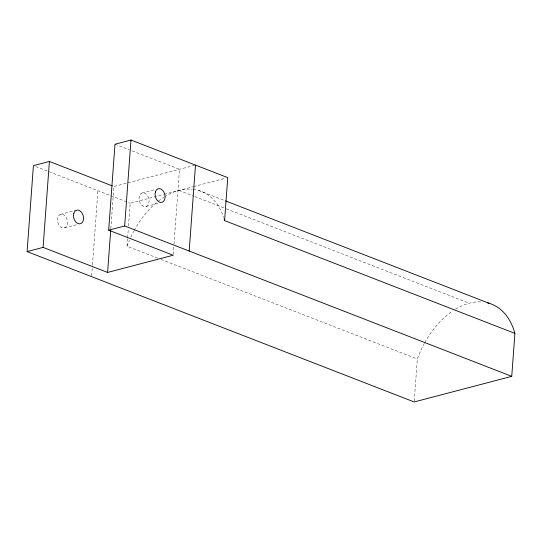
<?xml version="1.0" encoding="UTF-8"?>
<svg xmlns="http://www.w3.org/2000/svg" width="542" height="542" viewBox="0 0 542 542"><rect width="100%" height="100%" fill="white"/><g stroke="black" fill="none" stroke-linecap="round" stroke-linejoin="round"><path stroke-width="0.41" stroke-dasharray="2.71 2.03" d="M91.673 275.803L92.418 265.695M92.479 264.855L97.926 190.716M110.825 228.643L113.922 186.516L194.693 165.31M157.79 258.161L127.024 246.21L127.58 238.629M127.641 237.789L128.264 229.361M128.508 225.994L130.182 203.243L163.515 194.497M173.25 254.394L173.928 245.126M173.989 244.286L179.497 169.3L129.931 150.046M414.237 401.121L417.333 358.994A75.724 49.22 -68.8 0 1 424.4 343.364M60.433 214.408L75.629 210.425M142.011 192.999L154.809 189.639M164.328 194.28L192.789 186.807M193.602 186.597L225.309 178.271M64.586 227.891L77.384 224.53M146.164 206.475L158.156 203.325M114.985 144.24L129.145 149.741M198.65 190.452L224.679 200.567M178.962 190.438L193.955 196.258M194.741 196.57L225.506 208.521M226.299 208.826L469.27 303.222M35.772 166.57L130.182 203.243M160.947 259.388L417.333 358.994M193.162 189.327A75.724 49.22 -68.8 0 1 223.616 217.356M127.024 246.21A75.724 49.22 -68.8 0 1 129.43 240.167M130.757 237.193A75.724 49.22 -68.8 0 1 133.691 231.332M134.098 230.58A75.724 49.22 -68.8 0 1 157.275 201.97M158.501 200.987A75.724 49.22 -68.8 0 1 163.867 197.207M164.544 196.78A75.724 49.22 -68.8 0 1 192.356 189.239M424.813 342.619A75.724 49.22 -68.8 0 1 452.814 310.871M455.531 309.143A75.724 49.22 -68.8 0 1 481.852 301.955M139.382 196.136A7.06 4.851 75.3 0 0 144.91 206.671A7.06 4.851 75.3 0 0 147.966 196.4A7.06 4.851 75.3 0 0 139.382 196.136M57.811 217.552A7.06 4.851 75.3 0 0 63.333 228.087A7.06 4.851 75.3 0 0 66.395 217.816A7.06 4.851 75.3 0 0 57.811 217.552"/><path stroke-width="0.81" d="M487.421 302.815A75.724 49.22 -68.8 0 1 514.9 333.384L511.743 376.351L414.176 401.961L27.1 251.59L33.408 165.649L49.403 161.455L112.343 185.906M27.1 251.59L43.096 247.389L49.403 161.455M43.096 247.389L107.607 272.45L173.189 255.235L108.678 230.174L114.985 144.24L130.981 140.039L227.748 177.634L224.591 220.601L514.9 333.384M107.607 272.45L110.704 230.323M108.678 230.174L124.667 225.973L130.981 140.039M189.185 251.041L195.493 165.1M225.472 200.872L488.952 303.235M124.667 225.973L511.743 376.351M224.124 218.968A75.724 49.22 -68.8 0 1 224.591 220.601M73.807 213.352A7.06 4.851 75.3 0 0 79.328 223.887A7.06 4.851 75.3 0 0 82.391 213.616A7.06 4.851 75.3 0 0 73.807 213.352M155.378 191.936A7.06 4.851 75.3 0 0 160.906 202.478A7.06 4.851 75.3 0 0 163.962 192.2A7.06 4.851 75.3 0 0 155.378 191.936"/></g></svg>
